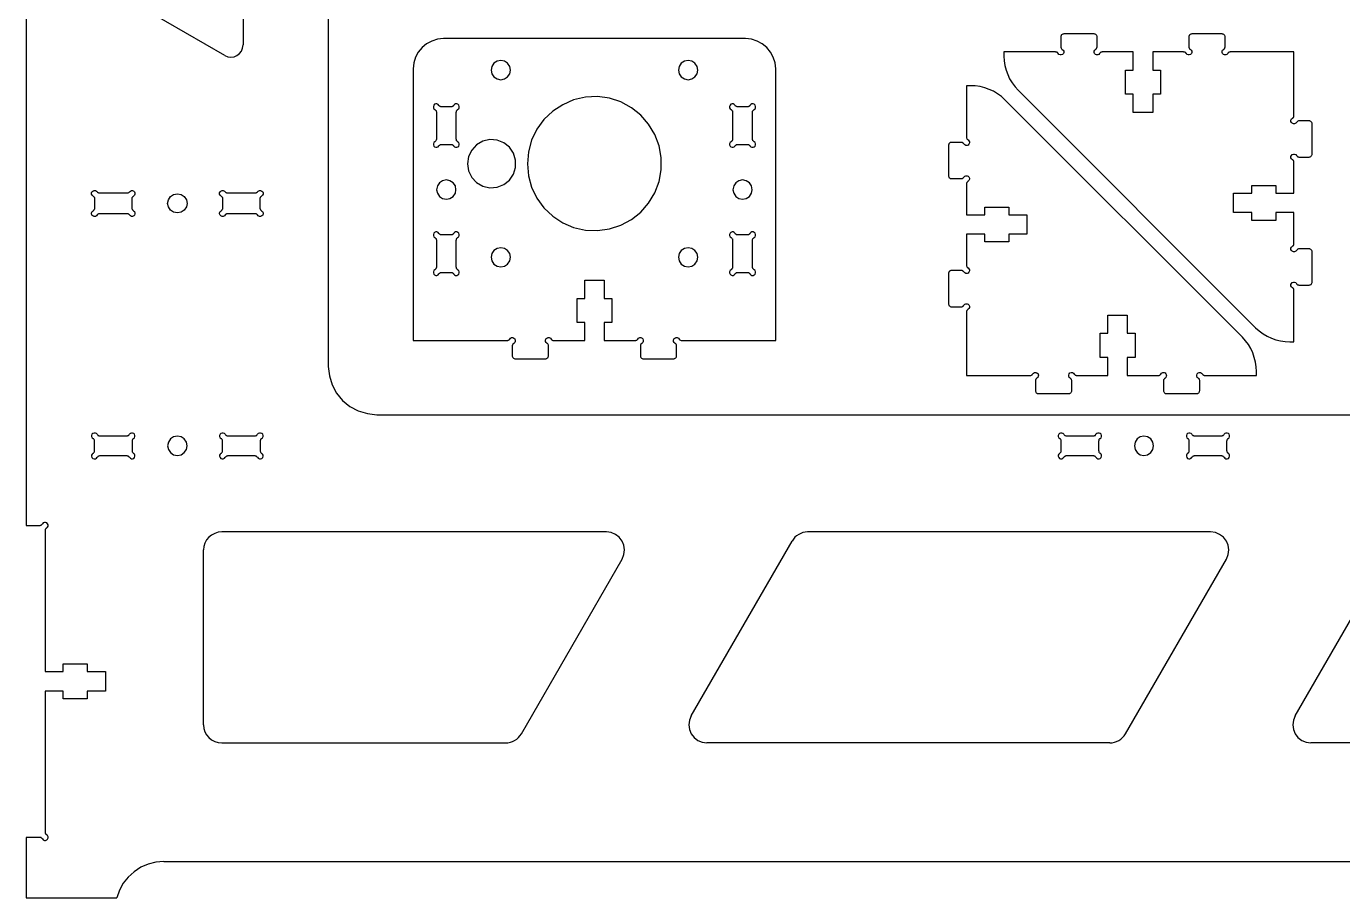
# Model space of a CAD drawing. Header units: inches. Extents: x 205 to 851, y 195 to 660.
# Drawn here: x 209.8 to 427.7, y 195.4 to 339.7 of the extents above; entities that cross this region are included whole.
import ezdxf

# ---------------------------------------------------------------- set-up
doc = ezdxf.new("R2010")
doc.units = ezdxf.units.IN
doc.header["$MEASUREMENT"] = 0
doc.layers.add('Capa 1', color=7, linetype='Continuous')

msp = doc.modelspace()

# ---------------------------------------------------------------- linework, layer by layer
at = {"layer": 'Capa 1', "color": 7, "lineweight": 25, "true_color": 0xffffff}
for points in [[(209.83, 523.7), (209.83, 257)], [(259.82, 497.35), (259.82, 283.35)], [(245.71, 444.15), (245.71, 336.59)], [(242.68, 334.82), (223.17, 346.11)], [(381.56, 338.42), (381.46, 338.38), (381.39, 338.35), (381.28, 338.31), (381.21, 338.24), (381.14, 338.17), (381.11, 338.1), (381.07, 338), (381.07, 337.89)], [(381.07, 337.89), (381.07, 336.27)], [(386.57, 338.42), (381.56, 338.42)], [(387.07, 337.89), (387.07, 338), (387.03, 338.1), (387, 338.17), (386.93, 338.24), (386.86, 338.31), (386.75, 338.35), (386.68, 338.38), (386.57, 338.42)], [(387.07, 336.27), (387.07, 337.89)], [(402.77, 338.42), (402.66, 338.38), (402.59, 338.35), (402.48, 338.31), (402.41, 338.24), (402.34, 338.17), (402.31, 338.1), (402.27, 338), (402.27, 337.89)], [(402.27, 337.89), (402.27, 336.27)], [(407.78, 338.42), (402.77, 338.42)], [(408.27, 337.89), (408.27, 338), (408.23, 338.1), (408.16, 338.17), (408.13, 338.24), (408.06, 338.31), (407.95, 338.35), (407.85, 338.38), (407.78, 338.42)], [(408.27, 336.27), (408.27, 337.89)], [(242.68, 334.82), (243.17, 334.61), (243.7, 334.54), (244.23, 334.61), (244.69, 334.82), (245.11, 335.14), (245.43, 335.56), (245.64, 336.06), (245.71, 336.59)], [(278.87, 337.61), (277.88, 337.5), (276.97, 337.22), (276.08, 336.76), (275.34, 336.16), (274.71, 335.39), (274.25, 334.54), (273.97, 333.59), (273.86, 332.6)], [(328.86, 337.61), (278.87, 337.61)], [(333.87, 332.6), (333.76, 333.59), (333.48, 334.54), (333.02, 335.39), (332.42, 336.16), (331.65, 336.76), (330.8, 337.22), (329.85, 337.5), (328.86, 337.61)], [(381.32, 335.84), (381.46, 335.7), (381.56, 335.53), (381.56, 335.32), (381.49, 335.14), (381.35, 335), (381.14, 334.93), (380.96, 334.93), (380.75, 335), (380.65, 335.14)], [(381.07, 336.27), (381.07, 336.2), (381.07, 336.13), (381.11, 336.09), (381.14, 336.02), (381.18, 335.95), (381.21, 335.92), (381.25, 335.88), (381.32, 335.84)], [(387.49, 335.14), (387.35, 335), (387.17, 334.93), (386.96, 334.93), (386.79, 335), (386.64, 335.14), (386.57, 335.32), (386.57, 335.53), (386.68, 335.7), (386.82, 335.84)], [(386.82, 335.84), (386.86, 335.88), (386.93, 335.92), (386.96, 335.95), (387, 336.02), (387.03, 336.09), (387.03, 336.13), (387.07, 336.2), (387.07, 336.27)], [(402.52, 335.84), (402.66, 335.7), (402.77, 335.53), (402.77, 335.32), (402.7, 335.14), (402.55, 335), (402.34, 334.93), (402.17, 334.93), (401.95, 335), (401.85, 335.14)], [(402.27, 336.27), (402.27, 336.2), (402.27, 336.13), (402.31, 336.09), (402.34, 336.02), (402.38, 335.95), (402.41, 335.92), (402.45, 335.88), (402.52, 335.84)], [(408.69, 335.14), (408.55, 335), (408.38, 334.93), (408.16, 334.93), (407.99, 335), (407.85, 335.14), (407.78, 335.32), (407.78, 335.53), (407.85, 335.7), (408.02, 335.84)], [(408.02, 335.84), (408.06, 335.88), (408.13, 335.92), (408.16, 335.95), (408.2, 336.02), (408.23, 336.09), (408.23, 336.13), (408.27, 336.2), (408.27, 336.27)], [(286.77, 332.42), (286.88, 331.79), (287.23, 331.29), (287.76, 330.94), (288.36, 330.8), (289, 330.94), (289.49, 331.29), (289.84, 331.79), (289.98, 332.42), (289.84, 333.02), (289.49, 333.55), (289, 333.9), (288.36, 334.01), (287.76, 333.9), (287.23, 333.55), (286.88, 333.02), (286.77, 332.42)], [(317.78, 332.42), (317.89, 331.79), (318.24, 331.29), (318.77, 330.94), (319.37, 330.8), (319.97, 330.94), (320.5, 331.29), (320.85, 331.79), (320.96, 332.42), (320.85, 333.02), (320.5, 333.55), (319.97, 333.9), (319.37, 334.01), (318.77, 333.9), (318.24, 333.55), (317.89, 333.02), (317.78, 332.42)], [(380.19, 335.42), (371.65, 335.42)], [(371.65, 335.42), (371.65, 334.72)], [(371.65, 334.72), (371.69, 333.94), (371.83, 333.16), (372, 332.39), (372.29, 331.65), (372.6, 330.94), (373.03, 330.27), (373.49, 329.64), (374.02, 329.07)], [(380.65, 335.14), (380.61, 335.21), (380.54, 335.24), (380.51, 335.32), (380.44, 335.35), (380.4, 335.35), (380.33, 335.39), (380.26, 335.39), (380.19, 335.42)], [(387.91, 335.42), (387.88, 335.39), (387.81, 335.39), (387.74, 335.35), (387.67, 335.35), (387.63, 335.32), (387.56, 335.24), (387.53, 335.21), (387.49, 335.14)], [(393.07, 335.42), (387.91, 335.42)], [(393.07, 332.39), (393.07, 335.42)], [(401.39, 335.42), (396.28, 335.42)], [(396.28, 335.42), (396.28, 332.39)], [(401.85, 335.14), (401.78, 335.21), (401.74, 335.24), (401.71, 335.32), (401.64, 335.35), (401.6, 335.35), (401.53, 335.39), (401.46, 335.39), (401.39, 335.42)], [(409.12, 335.42), (409.08, 335.39), (409.01, 335.39), (408.94, 335.35), (408.87, 335.35), (408.83, 335.32), (408.76, 335.24), (408.73, 335.21), (408.69, 335.14)], [(419.66, 335.42), (409.12, 335.42)], [(419.66, 324.87), (419.66, 335.42)], [(273.86, 332.6), (273.86, 287.62)], [(333.87, 287.62), (333.87, 332.6)], [(391.8, 328.4), (391.8, 332.39)], [(391.8, 332.39), (393.07, 332.39)], [(396.28, 332.39), (397.55, 332.39)], [(397.55, 332.39), (397.55, 328.4)], [(365.48, 329.81), (365.48, 321.31)], [(366.15, 329.81), (365.48, 329.81)], [(371.79, 327.48), (371.23, 328.01), (370.59, 328.47), (369.92, 328.89), (369.22, 329.21), (368.48, 329.49), (367.7, 329.67), (366.92, 329.78), (366.15, 329.81)], [(374.02, 329.07), (413.31, 289.74)], [(292.77, 316.9), (292.95, 314.92), (293.48, 313.02), (294.36, 311.22), (295.52, 309.6), (296.97, 308.22), (298.63, 307.13), (300.43, 306.35), (302.37, 305.89), (304.38, 305.82), (306.35, 306.11), (308.22, 306.71), (309.99, 307.66), (311.54, 308.89), (312.84, 310.37), (313.87, 312.1), (314.57, 313.97), (314.92, 315.91), (314.92, 317.92), (314.57, 319.86), (313.87, 321.73), (312.84, 323.43), (311.54, 324.94), (309.99, 326.18), (308.22, 327.13), (306.35, 327.73), (304.38, 328.01), (302.37, 327.91), (300.43, 327.48), (298.63, 326.67), (296.97, 325.58), (295.52, 324.2), (294.36, 322.62), (293.48, 320.82), (292.95, 318.88), (292.77, 316.9)], [(411.13, 288.18), (371.79, 327.48)], [(393.07, 328.4), (391.8, 328.4)], [(393.07, 325.4), (393.07, 328.4)], [(397.55, 328.4), (396.28, 328.4)], [(396.28, 328.4), (396.28, 325.4)], [(278.13, 326.57), (277.99, 326.71), (277.81, 326.81), (277.6, 326.81), (277.42, 326.74), (277.28, 326.6), (277.21, 326.39), (277.21, 326.18), (277.28, 326), (277.46, 325.86)], [(277.46, 325.86), (277.5, 325.83), (277.57, 325.79), (277.6, 325.76), (277.64, 325.68), (277.67, 325.65), (277.67, 325.58), (277.71, 325.51), (277.71, 325.44)], [(277.71, 325.44), (277.71, 320.99)], [(278.55, 326.32), (278.52, 326.32), (278.45, 326.32), (278.38, 326.35), (278.31, 326.39), (278.27, 326.43), (278.2, 326.46), (278.17, 326.5), (278.13, 326.57)], [(280.14, 326.32), (278.55, 326.32)], [(280.56, 326.57), (280.53, 326.5), (280.49, 326.46), (280.42, 326.43), (280.39, 326.39), (280.32, 326.35), (280.28, 326.32), (280.21, 326.32), (280.14, 326.32)], [(281.23, 325.86), (281.41, 326), (281.48, 326.18), (281.48, 326.39), (281.41, 326.6), (281.27, 326.74), (281.09, 326.81), (280.88, 326.81), (280.71, 326.71), (280.56, 326.57)], [(280.99, 325.44), (281.02, 325.51), (281.02, 325.58), (281.02, 325.65), (281.06, 325.68), (281.09, 325.76), (281.16, 325.79), (281.2, 325.83), (281.23, 325.86)], [(280.99, 320.99), (280.99, 325.44)], [(327.17, 326.57), (327.02, 326.71), (326.85, 326.81), (326.67, 326.81), (326.46, 326.74), (326.32, 326.6), (326.25, 326.39), (326.25, 326.18), (326.35, 326), (326.5, 325.86)], [(326.5, 325.86), (326.53, 325.83), (326.6, 325.79), (326.64, 325.76), (326.67, 325.68), (326.71, 325.65), (326.71, 325.58), (326.74, 325.51), (326.74, 325.44)], [(326.74, 325.44), (326.74, 320.99)], [(327.62, 326.32), (327.55, 326.32), (327.48, 326.32), (327.41, 326.35), (327.34, 326.39), (327.31, 326.43), (327.24, 326.46), (327.2, 326.5), (327.17, 326.57)], [(329.18, 326.32), (327.62, 326.32)], [(329.6, 326.57), (329.57, 326.5), (329.53, 326.46), (329.49, 326.43), (329.42, 326.39), (329.35, 326.35), (329.32, 326.32), (329.25, 326.32), (329.18, 326.32)], [(330.31, 325.86), (330.45, 326), (330.52, 326.18), (330.52, 326.39), (330.45, 326.6), (330.31, 326.74), (330.13, 326.81), (329.92, 326.81), (329.74, 326.71), (329.6, 326.57)], [(330.06, 325.44), (330.06, 325.51), (330.06, 325.58), (330.09, 325.65), (330.09, 325.68), (330.13, 325.76), (330.2, 325.79), (330.24, 325.83), (330.31, 325.86)], [(330.06, 320.99), (330.06, 325.44)], [(396.28, 325.4), (393.07, 325.4)], [(419.42, 324.45), (419.45, 324.48), (419.52, 324.52), (419.56, 324.56), (419.59, 324.63), (419.63, 324.66), (419.66, 324.73), (419.66, 324.8), (419.66, 324.87)], [(420.09, 323.74), (419.95, 323.6), (419.77, 323.53), (419.59, 323.5), (419.38, 323.6), (419.24, 323.74), (419.17, 323.92), (419.17, 324.13), (419.28, 324.31), (419.42, 324.45)], [(420.55, 323.99), (420.48, 323.99), (420.41, 323.99), (420.33, 323.96), (420.26, 323.92), (420.23, 323.89), (420.19, 323.85), (420.12, 323.81), (420.09, 323.74)], [(422.17, 323.99), (420.55, 323.99)], [(422.66, 323.5), (422.66, 323.6), (422.63, 323.71), (422.59, 323.78), (422.52, 323.85), (422.45, 323.92), (422.35, 323.96), (422.27, 323.99), (422.17, 323.99)], [(422.66, 318.49), (422.66, 323.5)], [(277.46, 320.53), (277.28, 320.39), (277.21, 320.22), (277.21, 320.04), (277.28, 319.83), (277.42, 319.69), (277.6, 319.62), (277.81, 319.62), (277.99, 319.72), (278.13, 319.86)], [(277.71, 320.99), (277.71, 320.92), (277.67, 320.85), (277.67, 320.78), (277.64, 320.71), (277.6, 320.67), (277.57, 320.64), (277.5, 320.57), (277.46, 320.53)], [(280.56, 319.86), (280.71, 319.72), (280.88, 319.62), (281.09, 319.62), (281.27, 319.69), (281.41, 319.83), (281.48, 320.04), (281.48, 320.22), (281.41, 320.39), (281.23, 320.53)], [(281.23, 320.53), (281.2, 320.57), (281.16, 320.64), (281.09, 320.67), (281.06, 320.71), (281.02, 320.78), (281.02, 320.85), (281.02, 320.92), (280.99, 320.99)], [(282.86, 316.9), (283.03, 315.74), (283.56, 314.64), (284.37, 313.8), (285.4, 313.2), (286.56, 312.91), (287.76, 313.02), (288.85, 313.44), (289.81, 314.18), (290.48, 315.17), (290.83, 316.3), (290.83, 317.5), (290.48, 318.63), (289.81, 319.62), (288.85, 320.36), (287.76, 320.82), (286.56, 320.89), (285.4, 320.64), (284.37, 320.04), (283.56, 319.16), (283.03, 318.1), (282.86, 316.9)], [(326.5, 320.53), (326.35, 320.39), (326.25, 320.22), (326.25, 320.04), (326.32, 319.83), (326.46, 319.69), (326.67, 319.62), (326.85, 319.62), (327.02, 319.72), (327.17, 319.86)], [(326.74, 320.99), (326.74, 320.92), (326.71, 320.85), (326.71, 320.78), (326.67, 320.71), (326.64, 320.67), (326.6, 320.64), (326.53, 320.57), (326.5, 320.53)], [(329.6, 319.86), (329.74, 319.72), (329.92, 319.62), (330.13, 319.62), (330.31, 319.69), (330.45, 319.83), (330.52, 320.04), (330.52, 320.22), (330.45, 320.39), (330.31, 320.53)], [(330.31, 320.53), (330.24, 320.57), (330.2, 320.64), (330.13, 320.67), (330.09, 320.71), (330.09, 320.78), (330.06, 320.85), (330.06, 320.92), (330.06, 320.99)], [(362.97, 320.43), (362.87, 320.43), (362.76, 320.39), (362.69, 320.36), (362.62, 320.29), (362.55, 320.22), (362.51, 320.11), (362.48, 320.04), (362.48, 319.93)], [(364.6, 320.43), (362.97, 320.43)], [(365.02, 320.18), (364.98, 320.22), (364.95, 320.29), (364.91, 320.32), (364.84, 320.36), (364.77, 320.39), (364.74, 320.39), (364.67, 320.43), (364.6, 320.43)], [(365.72, 320.85), (365.87, 320.71), (365.94, 320.53), (365.97, 320.36), (365.87, 320.15), (365.72, 320), (365.55, 319.93), (365.34, 319.93), (365.16, 320.04), (365.02, 320.18)], [(365.48, 321.31), (365.48, 321.24), (365.48, 321.17), (365.51, 321.1), (365.51, 321.03), (365.55, 320.99), (365.62, 320.92), (365.65, 320.89), (365.72, 320.85)], [(278.13, 319.86), (278.17, 319.9), (278.2, 319.97), (278.27, 320), (278.31, 320.04), (278.38, 320.08), (278.45, 320.11), (278.52, 320.11), (278.55, 320.11)], [(278.55, 320.11), (280.14, 320.11)], [(280.14, 320.11), (280.21, 320.11), (280.28, 320.11), (280.32, 320.08), (280.39, 320.04), (280.42, 320), (280.49, 319.97), (280.53, 319.9), (280.56, 319.86)], [(327.17, 319.86), (327.2, 319.9), (327.24, 319.97), (327.31, 320), (327.34, 320.04), (327.41, 320.08), (327.48, 320.11), (327.55, 320.11), (327.62, 320.11)], [(327.62, 320.11), (329.18, 320.11)], [(329.18, 320.11), (329.25, 320.11), (329.32, 320.11), (329.35, 320.08), (329.42, 320.04), (329.49, 320), (329.53, 319.97), (329.57, 319.9), (329.6, 319.86)], [(362.48, 319.93), (362.48, 314.92)], [(419.42, 317.57), (419.28, 317.71), (419.17, 317.89), (419.17, 318.1), (419.24, 318.28), (419.38, 318.42), (419.59, 318.49), (419.77, 318.49), (419.95, 318.42), (420.09, 318.24)], [(420.09, 318.24), (420.12, 318.21), (420.19, 318.13), (420.23, 318.1), (420.26, 318.06), (420.33, 318.03), (420.41, 318.03), (420.48, 317.99), (420.55, 317.99)], [(422.17, 317.99), (422.27, 318.03), (422.35, 318.03), (422.45, 318.1), (422.52, 318.13), (422.59, 318.24), (422.63, 318.31), (422.66, 318.42), (422.66, 318.49)], [(419.66, 317.15), (419.66, 317.22), (419.66, 317.25), (419.63, 317.32), (419.59, 317.39), (419.56, 317.43), (419.52, 317.5), (419.45, 317.54), (419.42, 317.57)], [(419.66, 312), (419.66, 317.15)], [(420.55, 317.99), (422.17, 317.99)], [(277.74, 312.6), (277.88, 312), (278.24, 311.47), (278.73, 311.15), (279.36, 311.01), (279.96, 311.15), (280.49, 311.47), (280.85, 312), (280.95, 312.6), (280.85, 313.23), (280.49, 313.73), (279.96, 314.08), (279.36, 314.22), (278.73, 314.08), (278.24, 313.73), (277.88, 313.23), (277.74, 312.6)], [(326.78, 312.6), (326.92, 312), (327.27, 311.47), (327.77, 311.15), (328.4, 311.01), (329, 311.15), (329.53, 311.47), (329.88, 312), (329.99, 312.6), (329.88, 313.23), (329.53, 313.73), (329, 314.08), (328.4, 314.22), (327.77, 314.08), (327.27, 313.73), (326.92, 313.23), (326.78, 312.6)], [(362.48, 314.92), (362.48, 314.82), (362.51, 314.75), (362.55, 314.64), (362.62, 314.57), (362.69, 314.5), (362.76, 314.47), (362.87, 314.43), (362.97, 314.43)], [(362.97, 314.43), (364.6, 314.43)], [(364.6, 314.43), (364.67, 314.43), (364.74, 314.43), (364.77, 314.47), (364.84, 314.5), (364.91, 314.54), (364.95, 314.57), (364.98, 314.61), (365.02, 314.68)], [(365.02, 314.68), (365.16, 314.82), (365.34, 314.92), (365.55, 314.92), (365.72, 314.85), (365.87, 314.71), (365.97, 314.5), (365.94, 314.32), (365.87, 314.11), (365.72, 314.01)], [(365.72, 314.01), (365.65, 313.97), (365.62, 313.9), (365.55, 313.87), (365.51, 313.8), (365.51, 313.76), (365.48, 313.69), (365.48, 313.62), (365.48, 313.55)], [(220.87, 311.54), (220.73, 311.68), (220.63, 311.86), (220.63, 312.07), (220.7, 312.24), (220.84, 312.38), (221.05, 312.49), (221.26, 312.46), (221.44, 312.38), (221.58, 312.24)], [(222, 312), (221.93, 312), (221.86, 312), (221.79, 312.03), (221.76, 312.07), (221.69, 312.1), (221.65, 312.14), (221.62, 312.17), (221.58, 312.24)], [(226.45, 312), (222, 312)], [(226.91, 312.24), (226.87, 312.17), (226.8, 312.14), (226.77, 312.1), (226.73, 312.07), (226.66, 312.03), (226.59, 312), (226.52, 312), (226.45, 312)], [(226.91, 312.24), (227.05, 312.38), (227.22, 312.46), (227.4, 312.49), (227.61, 312.38), (227.75, 312.24), (227.82, 312.07), (227.82, 311.86), (227.72, 311.68), (227.58, 311.54)], [(233.22, 310.34), (233.36, 310.94), (233.72, 311.47), (234.21, 311.82), (234.84, 311.93), (235.44, 311.82), (235.97, 311.47), (236.33, 310.94), (236.43, 310.34), (236.33, 309.74), (235.97, 309.21), (235.44, 308.86), (234.84, 308.75), (234.21, 308.86), (233.72, 309.21), (233.36, 309.74), (233.22, 310.34)], [(242.08, 311.54), (241.93, 311.68), (241.83, 311.86), (241.83, 312.07), (241.9, 312.24), (242.04, 312.38), (242.25, 312.49), (242.43, 312.46), (242.64, 312.38), (242.75, 312.24)], [(243.2, 312), (243.13, 312), (243.06, 312), (242.99, 312.03), (242.96, 312.07), (242.89, 312.1), (242.85, 312.14), (242.82, 312.17), (242.75, 312.24)], [(247.65, 312), (243.2, 312)], [(248.11, 312.24), (248.07, 312.17), (248, 312.14), (247.97, 312.1), (247.9, 312.07), (247.86, 312.03), (247.79, 312), (247.72, 312), (247.65, 312)], [(248.11, 312.24), (248.21, 312.38), (248.43, 312.46), (248.6, 312.49), (248.81, 312.38), (248.96, 312.24), (249.03, 312.07), (249.03, 311.86), (248.92, 311.68), (248.78, 311.54)], [(365.48, 313.55), (365.48, 308.43)], [(409.68, 308.82), (409.68, 312)], [(409.68, 312), (412.68, 312)], [(412.68, 312), (412.68, 313.27)], [(412.68, 313.27), (416.67, 313.27)], [(416.67, 313.27), (416.67, 312)], [(416.67, 312), (419.66, 312)], [(220.87, 311.54), (220.94, 311.5), (220.98, 311.47), (221.02, 311.43), (221.05, 311.36), (221.09, 311.33), (221.12, 311.26), (221.12, 311.19), (221.12, 311.11)], [(221.12, 309.56), (221.12, 309.49), (221.12, 309.42), (221.09, 309.35), (221.05, 309.32), (221.02, 309.24), (220.98, 309.21), (220.94, 309.14), (220.87, 309.1)], [(221.12, 311.11), (221.12, 309.56)], [(227.33, 311.11), (227.33, 311.19), (227.33, 311.26), (227.37, 311.33), (227.4, 311.36), (227.44, 311.43), (227.47, 311.47), (227.54, 311.5), (227.58, 311.54)], [(227.33, 309.56), (227.33, 311.11)], [(227.58, 309.1), (227.54, 309.14), (227.47, 309.21), (227.44, 309.24), (227.4, 309.32), (227.37, 309.35), (227.33, 309.42), (227.33, 309.49), (227.33, 309.56)], [(242.08, 311.54), (242.15, 311.5), (242.18, 311.47), (242.22, 311.43), (242.25, 311.36), (242.29, 311.33), (242.32, 311.26), (242.32, 311.19), (242.32, 311.11)], [(242.32, 309.56), (242.32, 309.49), (242.32, 309.42), (242.29, 309.35), (242.25, 309.32), (242.22, 309.24), (242.18, 309.21), (242.15, 309.14), (242.08, 309.1)], [(242.32, 311.11), (242.32, 309.56)], [(248.53, 311.11), (248.53, 311.19), (248.53, 311.26), (248.57, 311.33), (248.6, 311.36), (248.64, 311.43), (248.67, 311.47), (248.71, 311.5), (248.78, 311.54)], [(248.53, 309.56), (248.53, 311.11)], [(248.78, 309.1), (248.71, 309.14), (248.67, 309.21), (248.64, 309.24), (248.6, 309.32), (248.57, 309.35), (248.53, 309.42), (248.53, 309.49), (248.53, 309.56)], [(368.48, 308.43), (368.48, 309.7)], [(368.48, 309.7), (372.46, 309.7)], [(372.46, 309.7), (372.46, 308.43)], [(221.58, 308.43), (221.44, 308.29), (221.26, 308.19), (221.05, 308.19), (220.84, 308.26), (220.7, 308.4), (220.63, 308.61), (220.63, 308.79), (220.73, 309), (220.87, 309.1)], [(221.58, 308.43), (221.62, 308.5), (221.65, 308.54), (221.69, 308.57), (221.76, 308.61), (221.79, 308.65), (221.86, 308.68), (221.93, 308.68), (222, 308.68)], [(222, 308.68), (226.45, 308.68)], [(226.45, 308.68), (226.52, 308.68), (226.59, 308.68), (226.66, 308.65), (226.73, 308.61), (226.77, 308.57), (226.8, 308.54), (226.87, 308.5), (226.91, 308.43)], [(227.58, 309.1), (227.72, 309), (227.82, 308.79), (227.82, 308.61), (227.75, 308.4), (227.61, 308.26), (227.4, 308.19), (227.22, 308.19), (227.05, 308.29), (226.91, 308.43)], [(242.75, 308.43), (242.64, 308.29), (242.43, 308.19), (242.25, 308.19), (242.04, 308.26), (241.9, 308.4), (241.83, 308.61), (241.83, 308.79), (241.93, 309), (242.08, 309.1)], [(242.75, 308.43), (242.82, 308.5), (242.85, 308.54), (242.89, 308.57), (242.96, 308.61), (242.99, 308.65), (243.06, 308.68), (243.13, 308.68), (243.2, 308.68)], [(243.2, 308.68), (247.65, 308.68)], [(247.65, 308.68), (247.72, 308.68), (247.79, 308.68), (247.86, 308.65), (247.9, 308.61), (247.97, 308.57), (248, 308.54), (248.07, 308.5), (248.11, 308.43)], [(248.78, 309.1), (248.92, 309), (249.03, 308.79), (249.03, 308.61), (248.96, 308.4), (248.81, 308.26), (248.6, 308.19), (248.43, 308.19), (248.21, 308.29), (248.11, 308.43)], [(365.48, 308.43), (368.48, 308.43)], [(372.46, 308.43), (375.46, 308.43)], [(375.46, 308.43), (375.46, 305.22)], [(412.68, 308.82), (409.68, 308.82)], [(412.68, 307.52), (412.68, 308.82)], [(416.67, 307.52), (412.68, 307.52)], [(419.66, 308.82), (416.67, 308.82)], [(416.67, 308.82), (416.67, 307.52)], [(419.66, 303.67), (419.66, 308.82)], [(278.13, 305.36), (277.99, 305.51), (277.81, 305.61), (277.6, 305.61), (277.42, 305.54), (277.28, 305.4), (277.21, 305.19), (277.21, 305.01), (277.28, 304.8), (277.46, 304.69)], [(278.55, 305.12), (278.52, 305.12), (278.45, 305.12), (278.38, 305.15), (278.31, 305.19), (278.27, 305.22), (278.2, 305.26), (278.17, 305.29), (278.13, 305.36)], [(280.14, 305.12), (278.55, 305.12)], [(280.56, 305.36), (280.53, 305.29), (280.49, 305.26), (280.42, 305.22), (280.39, 305.19), (280.32, 305.15), (280.28, 305.12), (280.21, 305.12), (280.14, 305.12)], [(281.23, 304.69), (281.41, 304.8), (281.48, 305.01), (281.48, 305.19), (281.41, 305.4), (281.27, 305.54), (281.09, 305.61), (280.88, 305.61), (280.71, 305.51), (280.56, 305.36)], [(327.17, 305.36), (327.02, 305.51), (326.85, 305.61), (326.67, 305.61), (326.46, 305.54), (326.32, 305.4), (326.25, 305.19), (326.25, 305.01), (326.35, 304.8), (326.5, 304.69)], [(327.62, 305.12), (327.55, 305.12), (327.48, 305.12), (327.41, 305.15), (327.34, 305.19), (327.31, 305.22), (327.24, 305.26), (327.2, 305.29), (327.17, 305.36)], [(329.18, 305.12), (327.62, 305.12)], [(329.6, 305.36), (329.57, 305.29), (329.53, 305.26), (329.49, 305.22), (329.42, 305.19), (329.35, 305.15), (329.32, 305.12), (329.25, 305.12), (329.18, 305.12)], [(330.31, 304.69), (330.45, 304.8), (330.52, 305.01), (330.52, 305.19), (330.45, 305.4), (330.31, 305.54), (330.13, 305.61), (329.92, 305.61), (329.74, 305.51), (329.6, 305.36)], [(368.48, 305.22), (365.48, 305.22)], [(365.48, 305.22), (365.48, 300.11)], [(368.48, 303.95), (368.48, 305.22)], [(375.46, 305.22), (372.46, 305.22)], [(372.46, 305.22), (372.46, 303.95)], [(277.46, 304.69), (277.5, 304.66), (277.57, 304.59), (277.6, 304.55), (277.64, 304.48), (277.67, 304.45), (277.67, 304.38), (277.71, 304.31), (277.71, 304.24)], [(277.71, 304.24), (277.71, 299.79)], [(280.99, 304.24), (281.02, 304.31), (281.02, 304.38), (281.02, 304.45), (281.06, 304.48), (281.09, 304.55), (281.16, 304.59), (281.2, 304.66), (281.23, 304.69)], [(280.99, 299.79), (280.99, 304.24)], [(286.77, 301.41), (286.88, 300.81), (287.23, 300.28), (287.76, 299.93), (288.36, 299.83), (289, 299.93), (289.49, 300.28), (289.84, 300.81), (289.98, 301.41), (289.84, 302.01), (289.49, 302.54), (289, 302.89), (288.36, 303), (287.76, 302.89), (287.23, 302.54), (286.88, 302.01), (286.77, 301.41)], [(317.78, 301.41), (317.89, 300.81), (318.24, 300.28), (318.77, 299.93), (319.37, 299.83), (319.97, 299.93), (320.5, 300.28), (320.85, 300.81), (320.96, 301.41), (320.85, 302.01), (320.5, 302.54), (319.97, 302.89), (319.37, 303), (318.77, 302.89), (318.24, 302.54), (317.89, 302.01), (317.78, 301.41)], [(326.5, 304.69), (326.53, 304.66), (326.6, 304.59), (326.64, 304.55), (326.67, 304.48), (326.71, 304.45), (326.71, 304.38), (326.74, 304.31), (326.74, 304.24)], [(326.74, 304.24), (326.74, 299.79)], [(330.06, 304.24), (330.06, 304.31), (330.06, 304.38), (330.09, 304.45), (330.09, 304.48), (330.13, 304.55), (330.2, 304.59), (330.24, 304.66), (330.31, 304.69)], [(330.06, 299.79), (330.06, 304.24)], [(372.46, 303.95), (368.48, 303.95)], [(420.09, 302.54), (419.95, 302.4), (419.77, 302.33), (419.59, 302.3), (419.38, 302.4), (419.24, 302.54), (419.17, 302.72), (419.17, 302.93), (419.28, 303.11), (419.42, 303.25)], [(419.42, 303.25), (419.45, 303.28), (419.52, 303.32), (419.56, 303.35), (419.59, 303.42), (419.63, 303.49), (419.66, 303.53), (419.66, 303.6), (419.66, 303.67)], [(420.55, 302.79), (420.48, 302.79), (420.41, 302.79), (420.33, 302.75), (420.26, 302.75), (420.23, 302.68), (420.19, 302.65), (420.12, 302.61), (420.09, 302.54)], [(422.17, 302.79), (420.55, 302.79)], [(422.66, 302.3), (422.66, 302.4), (422.63, 302.51), (422.59, 302.58), (422.52, 302.65), (422.45, 302.72), (422.35, 302.75), (422.27, 302.79), (422.17, 302.79)], [(422.66, 297.32), (422.66, 302.3)], [(277.46, 299.33), (277.28, 299.23), (277.21, 299.01), (277.21, 298.84), (277.28, 298.63), (277.42, 298.49), (277.6, 298.41), (277.81, 298.41), (277.99, 298.52), (278.13, 298.66)], [(277.71, 299.79), (277.71, 299.72), (277.67, 299.65), (277.67, 299.58), (277.64, 299.54), (277.6, 299.47), (277.57, 299.44), (277.5, 299.37), (277.46, 299.33)], [(278.13, 298.66), (278.17, 298.73), (278.2, 298.77), (278.27, 298.8), (278.31, 298.84), (278.38, 298.87), (278.45, 298.91), (278.52, 298.91), (278.55, 298.91)], [(278.55, 298.91), (280.14, 298.91)], [(280.14, 298.91), (280.21, 298.91), (280.28, 298.91), (280.32, 298.87), (280.39, 298.84), (280.42, 298.8), (280.49, 298.77), (280.53, 298.73), (280.56, 298.66)], [(280.56, 298.66), (280.71, 298.52), (280.88, 298.41), (281.09, 298.41), (281.27, 298.49), (281.41, 298.63), (281.48, 298.84), (281.48, 299.01), (281.41, 299.23), (281.23, 299.33)], [(281.23, 299.33), (281.2, 299.37), (281.16, 299.44), (281.09, 299.47), (281.06, 299.54), (281.02, 299.58), (281.02, 299.65), (281.02, 299.72), (280.99, 299.79)], [(326.5, 299.33), (326.35, 299.23), (326.25, 299.01), (326.25, 298.84), (326.32, 298.63), (326.46, 298.49), (326.67, 298.41), (326.85, 298.41), (327.02, 298.52), (327.17, 298.66)], [(326.74, 299.79), (326.74, 299.72), (326.71, 299.65), (326.71, 299.58), (326.67, 299.54), (326.64, 299.47), (326.6, 299.44), (326.53, 299.37), (326.5, 299.33)], [(327.17, 298.66), (327.2, 298.73), (327.24, 298.77), (327.31, 298.8), (327.34, 298.84), (327.41, 298.87), (327.48, 298.91), (327.55, 298.91), (327.62, 298.91)], [(327.62, 298.91), (329.18, 298.91)], [(329.18, 298.91), (329.25, 298.91), (329.32, 298.91), (329.35, 298.87), (329.42, 298.84), (329.49, 298.8), (329.53, 298.77), (329.57, 298.73), (329.6, 298.66)], [(329.6, 298.66), (329.74, 298.52), (329.92, 298.41), (330.13, 298.41), (330.31, 298.49), (330.45, 298.63), (330.52, 298.84), (330.52, 299.01), (330.45, 299.23), (330.31, 299.33)], [(330.31, 299.33), (330.24, 299.37), (330.2, 299.44), (330.13, 299.47), (330.09, 299.54), (330.09, 299.58), (330.06, 299.65), (330.06, 299.72), (330.06, 299.79)], [(362.97, 299.23), (362.87, 299.23), (362.76, 299.19), (362.69, 299.16), (362.62, 299.08), (362.55, 299.01), (362.51, 298.91), (362.48, 298.84), (362.48, 298.73)], [(362.48, 298.73), (362.48, 293.72)], [(364.6, 299.23), (362.97, 299.23)], [(365.02, 298.98), (364.98, 299.01), (364.95, 299.08), (364.91, 299.12), (364.84, 299.16), (364.77, 299.19), (364.74, 299.23), (364.67, 299.23), (364.6, 299.23)], [(365.72, 299.65), (365.87, 299.51), (365.94, 299.33), (365.97, 299.16), (365.87, 298.94), (365.72, 298.8), (365.55, 298.73), (365.34, 298.73), (365.16, 298.84), (365.02, 298.98)], [(365.48, 300.11), (365.48, 300.04), (365.48, 299.97), (365.51, 299.9), (365.51, 299.83), (365.55, 299.79), (365.62, 299.76), (365.65, 299.68), (365.72, 299.65)], [(302.26, 294.6), (302.26, 297.6)], [(302.26, 297.6), (305.47, 297.6)], [(305.47, 297.6), (305.47, 294.6)], [(419.42, 296.37), (419.28, 296.51), (419.17, 296.69), (419.17, 296.9), (419.24, 297.07), (419.38, 297.22), (419.59, 297.29), (419.77, 297.29), (419.95, 297.22), (420.09, 297.04)], [(419.66, 295.95), (419.66, 296.02), (419.66, 296.05), (419.63, 296.12), (419.59, 296.19), (419.56, 296.23), (419.52, 296.3), (419.45, 296.33), (419.42, 296.37)], [(420.09, 297.04), (420.12, 297), (420.19, 296.93), (420.23, 296.9), (420.26, 296.86), (420.33, 296.83), (420.41, 296.83), (420.48, 296.79), (420.55, 296.79)], [(420.55, 296.79), (422.17, 296.79)], [(422.17, 296.79), (422.27, 296.83), (422.35, 296.83), (422.45, 296.9), (422.52, 296.93), (422.59, 297.04), (422.63, 297.11), (422.66, 297.22), (422.66, 297.32)], [(300.99, 290.62), (300.99, 294.6)], [(300.99, 294.6), (302.26, 294.6)], [(305.47, 294.6), (306.74, 294.6)], [(306.74, 294.6), (306.74, 290.62)], [(419.66, 287.41), (419.66, 295.95)], [(362.48, 293.72), (362.48, 293.62), (362.51, 293.55), (362.55, 293.44), (362.62, 293.37), (362.69, 293.3), (362.76, 293.26), (362.87, 293.23), (362.97, 293.23)], [(362.97, 293.23), (364.6, 293.23)], [(364.6, 293.23), (364.67, 293.23), (364.74, 293.23), (364.77, 293.26), (364.84, 293.3), (364.91, 293.33), (364.95, 293.37), (364.98, 293.41), (365.02, 293.48)], [(365.02, 293.48), (365.16, 293.62), (365.34, 293.72), (365.55, 293.72), (365.72, 293.65), (365.87, 293.51), (365.97, 293.3), (365.94, 293.12), (365.87, 292.91), (365.72, 292.81)], [(365.72, 292.81), (365.65, 292.77), (365.62, 292.7), (365.55, 292.66), (365.51, 292.59), (365.51, 292.56), (365.48, 292.49), (365.48, 292.42), (365.48, 292.35)], [(365.48, 292.35), (365.48, 281.83)], [(302.26, 290.62), (300.99, 290.62)], [(302.26, 287.62), (302.26, 290.62)], [(306.74, 290.62), (305.47, 290.62)], [(305.47, 290.62), (305.47, 287.62)], [(388.87, 288.82), (388.87, 291.82)], [(388.87, 291.82), (392.08, 291.82)], [(392.08, 291.82), (392.08, 288.82)], [(273.86, 287.62), (289.42, 287.62)], [(289.42, 287.62), (289.45, 287.62), (289.52, 287.62), (289.6, 287.66), (289.67, 287.69), (289.7, 287.73), (289.77, 287.76), (289.81, 287.8), (289.84, 287.87)], [(289.84, 287.87), (289.98, 288.01), (290.16, 288.11), (290.37, 288.11), (290.55, 288.04), (290.69, 287.9), (290.76, 287.69), (290.76, 287.48), (290.69, 287.3), (290.51, 287.16)], [(296.02, 287.16), (295.87, 287.3), (295.77, 287.48), (295.77, 287.69), (295.84, 287.9), (295.98, 288.04), (296.19, 288.11), (296.4, 288.11), (296.58, 288.01), (296.72, 287.87)], [(296.72, 287.87), (296.76, 287.8), (296.79, 287.76), (296.83, 287.73), (296.9, 287.69), (296.93, 287.66), (297, 287.62), (297.07, 287.62), (297.14, 287.62)], [(297.14, 287.62), (302.26, 287.62)], [(305.47, 287.62), (310.62, 287.62)], [(310.62, 287.62), (310.66, 287.62), (310.73, 287.62), (310.8, 287.66), (310.87, 287.69), (310.9, 287.73), (310.97, 287.76), (311.01, 287.8), (311.04, 287.87)], [(311.04, 287.87), (311.19, 288.01), (311.36, 288.11), (311.57, 288.11), (311.75, 288.04), (311.89, 287.9), (311.96, 287.69), (311.96, 287.48), (311.86, 287.3), (311.71, 287.16)], [(317.22, 287.16), (317.08, 287.3), (316.97, 287.48), (316.97, 287.69), (317.04, 287.9), (317.18, 288.04), (317.39, 288.11), (317.57, 288.11), (317.78, 288.01), (317.89, 287.87)], [(317.89, 287.87), (317.92, 287.8), (317.99, 287.76), (318.03, 287.73), (318.1, 287.69), (318.13, 287.66), (318.21, 287.62), (318.28, 287.62), (318.35, 287.62)], [(318.35, 287.62), (333.87, 287.62)], [(387.6, 284.83), (387.6, 288.82)], [(387.6, 288.82), (388.87, 288.82)], [(392.08, 288.82), (393.35, 288.82)], [(393.35, 288.82), (393.35, 284.83)], [(413.46, 282.5), (413.42, 283.28), (413.31, 284.06), (413.1, 284.83), (412.86, 285.57), (412.5, 286.28), (412.12, 286.95), (411.66, 287.58), (411.13, 288.18)], [(413.31, 289.74), (413.91, 289.21), (414.55, 288.75), (415.22, 288.36), (415.92, 288.01), (416.67, 287.76), (417.41, 287.55), (418.18, 287.44), (418.99, 287.41)], [(290.51, 287.16), (290.48, 287.13), (290.41, 287.09), (290.37, 287.06), (290.34, 286.98), (290.3, 286.95), (290.3, 286.88), (290.27, 286.81), (290.27, 286.74)], [(290.27, 286.74), (290.27, 285.12)], [(296.26, 286.74), (296.26, 286.81), (296.26, 286.88), (296.23, 286.95), (296.19, 286.98), (296.16, 287.06), (296.12, 287.09), (296.09, 287.13), (296.02, 287.16)], [(296.26, 285.12), (296.26, 286.74)], [(311.71, 287.16), (311.68, 287.13), (311.61, 287.09), (311.57, 287.06), (311.54, 286.98), (311.5, 286.95), (311.5, 286.88), (311.47, 286.81), (311.47, 286.74)], [(311.47, 286.74), (311.47, 285.12)], [(317.46, 286.74), (317.46, 286.81), (317.46, 286.88), (317.43, 286.95), (317.39, 286.98), (317.36, 287.06), (317.32, 287.09), (317.29, 287.13), (317.22, 287.16)], [(317.46, 285.12), (317.46, 286.74)], [(418.99, 287.41), (419.66, 287.41)], [(259.82, 283.35), (260, 281.8), (260.46, 280.28), (261.16, 278.91), (262.18, 277.71), (263.38, 276.72), (264.76, 275.98), (266.28, 275.52), (267.83, 275.34)], [(290.27, 285.12), (290.27, 285.01), (290.3, 284.9), (290.37, 284.83), (290.41, 284.76), (290.48, 284.69), (290.58, 284.66), (290.69, 284.62), (290.76, 284.62)], [(290.76, 284.62), (295.77, 284.62)], [(295.77, 284.62), (295.87, 284.62), (295.95, 284.66), (296.05, 284.69), (296.12, 284.76), (296.19, 284.83), (296.23, 284.9), (296.26, 285.01), (296.26, 285.12)], [(311.47, 285.12), (311.47, 285.01), (311.5, 284.9), (311.57, 284.83), (311.61, 284.76), (311.68, 284.69), (311.78, 284.66), (311.89, 284.62), (311.96, 284.62)], [(311.96, 284.62), (316.97, 284.62)], [(316.97, 284.62), (317.08, 284.62), (317.15, 284.66), (317.25, 284.69), (317.32, 284.76), (317.39, 284.83), (317.43, 284.9), (317.46, 285.01), (317.46, 285.12)], [(388.87, 284.83), (387.6, 284.83)], [(388.87, 281.83), (388.87, 284.83)], [(393.35, 284.83), (392.08, 284.83)], [(392.08, 284.83), (392.08, 281.83)], [(365.48, 281.83), (375.99, 281.83)], [(375.99, 281.83), (376.06, 281.83), (376.13, 281.83), (376.2, 281.87), (376.24, 281.9), (376.31, 281.94), (376.34, 281.98), (376.38, 282.01), (376.41, 282.08)], [(376.41, 282.08), (376.55, 282.22), (376.73, 282.33), (376.94, 282.33), (377.12, 282.26), (377.3, 282.12), (377.37, 281.9), (377.33, 281.73), (377.26, 281.52), (377.12, 281.41)], [(377.12, 281.41), (377.05, 281.34), (377.01, 281.31), (376.98, 281.27), (376.94, 281.2), (376.91, 281.16), (376.87, 281.09), (376.87, 281.02), (376.87, 280.95)], [(382.62, 281.41), (382.45, 281.52), (382.38, 281.73), (382.38, 281.9), (382.45, 282.12), (382.59, 282.26), (382.76, 282.33), (382.98, 282.33), (383.15, 282.22), (383.29, 282.08)], [(382.87, 280.95), (382.87, 281.02), (382.83, 281.09), (382.83, 281.16), (382.8, 281.2), (382.76, 281.27), (382.73, 281.31), (382.66, 281.34), (382.62, 281.41)], [(383.29, 282.08), (383.33, 282.01), (383.36, 281.98), (383.43, 281.94), (383.47, 281.9), (383.54, 281.87), (383.61, 281.83), (383.65, 281.83), (383.72, 281.83)], [(383.72, 281.83), (388.87, 281.83)], [(392.08, 281.83), (397.19, 281.83)], [(397.19, 281.83), (397.26, 281.83), (397.33, 281.83), (397.4, 281.87), (397.44, 281.9), (397.51, 281.94), (397.55, 281.98), (397.58, 282.01), (397.62, 282.08)], [(397.62, 282.08), (397.76, 282.22), (397.93, 282.33), (398.15, 282.33), (398.32, 282.26), (398.46, 282.12), (398.57, 281.9), (398.53, 281.73), (398.46, 281.52), (398.32, 281.41)], [(398.32, 281.41), (398.25, 281.34), (398.22, 281.31), (398.18, 281.27), (398.15, 281.2), (398.11, 281.16), (398.07, 281.09), (398.07, 281.02), (398.07, 280.95)], [(403.82, 281.41), (403.65, 281.52), (403.58, 281.73), (403.58, 281.9), (403.65, 282.12), (403.79, 282.26), (403.97, 282.33), (404.18, 282.33), (404.35, 282.22), (404.5, 282.08)], [(404.07, 280.95), (404.07, 281.02), (404.04, 281.09), (404.04, 281.16), (404, 281.2), (403.97, 281.27), (403.93, 281.31), (403.86, 281.34), (403.82, 281.41)], [(404.5, 282.08), (404.53, 282.01), (404.57, 281.98), (404.64, 281.94), (404.67, 281.9), (404.74, 281.87), (404.81, 281.83), (404.85, 281.83), (404.92, 281.83)], [(404.92, 281.83), (413.46, 281.83)], [(413.46, 281.83), (413.46, 282.5)], [(376.87, 280.95), (376.87, 279.33)], [(376.87, 279.33), (376.87, 279.22), (376.91, 279.15), (376.94, 279.05), (377.01, 278.98), (377.08, 278.91), (377.15, 278.87), (377.26, 278.84), (377.37, 278.84)], [(382.38, 278.84), (382.45, 278.84), (382.55, 278.87), (382.62, 278.91), (382.73, 278.98), (382.76, 279.05), (382.83, 279.15), (382.87, 279.22), (382.87, 279.33)], [(382.87, 279.33), (382.87, 280.95)], [(398.07, 280.95), (398.07, 279.33)], [(398.07, 279.33), (398.07, 279.22), (398.11, 279.15), (398.15, 279.05), (398.22, 278.98), (398.29, 278.91), (398.36, 278.87), (398.46, 278.84), (398.57, 278.84)], [(403.58, 278.84), (403.65, 278.84), (403.75, 278.87), (403.82, 278.91), (403.93, 278.98), (403.97, 279.05), (404.04, 279.15), (404.04, 279.22), (404.07, 279.33)], [(404.07, 279.33), (404.07, 280.95)], [(377.37, 278.84), (382.38, 278.84)], [(398.57, 278.84), (403.58, 278.84)], [(267.83, 275.34), (530.58, 275.34)], [(221.58, 272.1), (221.44, 272.24), (221.26, 272.31), (221.05, 272.31), (220.84, 272.24), (220.7, 272.1), (220.63, 271.92), (220.63, 271.71), (220.73, 271.53), (220.87, 271.39)], [(221.12, 270.97), (221.12, 271.04), (221.12, 271.11), (221.09, 271.14), (221.05, 271.22), (221.02, 271.29), (220.98, 271.32), (220.94, 271.36), (220.87, 271.39)], [(221.12, 269.42), (221.12, 270.97)], [(221.58, 272.1), (221.62, 272.03), (221.65, 271.99), (221.69, 271.92), (221.76, 271.89), (221.79, 271.89), (221.86, 271.85), (221.93, 271.85), (222, 271.85)], [(222, 271.85), (226.45, 271.85)], [(226.45, 271.85), (226.52, 271.85), (226.59, 271.85), (226.66, 271.89), (226.73, 271.89), (226.77, 271.92), (226.8, 271.99), (226.87, 272.03), (226.91, 272.1)], [(227.58, 271.39), (227.72, 271.53), (227.82, 271.71), (227.82, 271.92), (227.75, 272.1), (227.61, 272.24), (227.4, 272.31), (227.22, 272.31), (227.05, 272.24), (226.91, 272.1)], [(227.58, 271.39), (227.54, 271.36), (227.47, 271.32), (227.44, 271.29), (227.4, 271.22), (227.37, 271.14), (227.33, 271.11), (227.33, 271.04), (227.33, 270.97)], [(227.33, 270.97), (227.33, 269.42)], [(236.43, 270.19), (236.33, 270.79), (235.97, 271.32), (235.44, 271.67), (234.84, 271.78), (234.21, 271.67), (233.72, 271.32), (233.36, 270.79), (233.22, 270.19), (233.36, 269.56), (233.72, 269.06), (234.21, 268.71), (234.84, 268.57), (235.44, 268.71), (235.97, 269.06), (236.33, 269.56), (236.43, 270.19)], [(242.75, 272.1), (242.64, 272.24), (242.43, 272.31), (242.25, 272.31), (242.04, 272.24), (241.9, 272.1), (241.83, 271.92), (241.83, 271.71), (241.93, 271.53), (242.08, 271.39)], [(242.32, 270.97), (242.32, 271.04), (242.32, 271.11), (242.29, 271.14), (242.25, 271.22), (242.22, 271.29), (242.18, 271.32), (242.15, 271.36), (242.08, 271.39)], [(242.32, 269.42), (242.32, 270.97)], [(242.75, 272.1), (242.82, 272.03), (242.85, 271.99), (242.89, 271.92), (242.96, 271.89), (242.99, 271.89), (243.06, 271.85), (243.13, 271.85), (243.2, 271.85)], [(243.2, 271.85), (247.65, 271.85)], [(247.65, 271.85), (247.72, 271.85), (247.79, 271.85), (247.86, 271.89), (247.9, 271.89), (247.97, 271.92), (248, 271.99), (248.07, 272.03), (248.11, 272.1)], [(248.78, 271.39), (248.92, 271.53), (249.03, 271.71), (249.03, 271.92), (248.96, 272.1), (248.81, 272.24), (248.6, 272.31), (248.43, 272.31), (248.21, 272.24), (248.11, 272.1)], [(248.78, 271.39), (248.71, 271.36), (248.67, 271.32), (248.64, 271.29), (248.6, 271.22), (248.57, 271.14), (248.53, 271.11), (248.53, 271.04), (248.53, 270.97)], [(248.53, 270.97), (248.53, 269.42)], [(381.56, 272.1), (381.42, 272.24), (381.25, 272.31), (381.04, 272.31), (380.86, 272.24), (380.72, 272.1), (380.65, 271.92), (380.65, 271.71), (380.72, 271.53), (380.89, 271.39)], [(381.14, 270.97), (381.14, 271.04), (381.11, 271.11), (381.11, 271.14), (381.07, 271.22), (381.04, 271.29), (381, 271.32), (380.93, 271.36), (380.89, 271.39)], [(381.14, 269.42), (381.14, 270.97)], [(381.56, 272.1), (381.6, 272.03), (381.63, 271.99), (381.71, 271.92), (381.74, 271.89), (381.81, 271.89), (381.88, 271.85), (381.92, 271.85), (381.99, 271.85)], [(381.99, 271.85), (386.47, 271.85)], [(386.47, 271.85), (386.54, 271.85), (386.61, 271.85), (386.64, 271.89), (386.72, 271.89), (386.79, 271.92), (386.82, 271.99), (386.86, 272.03), (386.89, 272.1)], [(387.6, 271.39), (387.74, 271.53), (387.81, 271.71), (387.81, 271.92), (387.74, 272.1), (387.6, 272.24), (387.42, 272.31), (387.21, 272.31), (387.03, 272.24), (386.89, 272.1)], [(387.6, 271.39), (387.53, 271.36), (387.49, 271.32), (387.42, 271.29), (387.39, 271.22), (387.39, 271.14), (387.35, 271.11), (387.35, 271.04), (387.31, 270.97)], [(387.31, 270.97), (387.31, 269.42)], [(396.42, 270.19), (396.31, 270.79), (395.96, 271.32), (395.43, 271.67), (394.83, 271.78), (394.23, 271.67), (393.7, 271.32), (393.35, 270.79), (393.24, 270.19), (393.35, 269.56), (393.7, 269.06), (394.23, 268.71), (394.83, 268.57), (395.43, 268.71), (395.96, 269.06), (396.31, 269.56), (396.42, 270.19)], [(402.77, 272.1), (402.63, 272.24), (402.45, 272.31), (402.24, 272.31), (402.06, 272.24), (401.92, 272.1), (401.85, 271.92), (401.85, 271.71), (401.92, 271.53), (402.1, 271.39)], [(402.34, 270.97), (402.34, 271.04), (402.31, 271.11), (402.31, 271.14), (402.27, 271.22), (402.24, 271.29), (402.17, 271.32), (402.13, 271.36), (402.1, 271.39)], [(402.34, 269.42), (402.34, 270.97)], [(402.77, 272.1), (402.8, 272.03), (402.84, 271.99), (402.91, 271.92), (402.94, 271.89), (403.01, 271.89), (403.08, 271.85), (403.12, 271.85), (403.19, 271.85)], [(403.19, 271.85), (407.67, 271.85)], [(407.67, 271.85), (407.74, 271.85), (407.78, 271.85), (407.85, 271.89), (407.92, 271.89), (407.95, 271.92), (408.02, 271.99), (408.06, 272.03), (408.09, 272.1)], [(408.76, 271.39), (408.94, 271.53), (409.01, 271.71), (409.01, 271.92), (408.94, 272.1), (408.8, 272.24), (408.62, 272.31), (408.41, 272.31), (408.23, 272.24), (408.09, 272.1)], [(408.76, 271.39), (408.73, 271.36), (408.69, 271.32), (408.62, 271.29), (408.59, 271.22), (408.55, 271.14), (408.55, 271.11), (408.55, 271.04), (408.52, 270.97)], [(408.52, 270.97), (408.52, 269.42)], [(220.87, 268.96), (220.73, 268.82), (220.63, 268.64), (220.63, 268.46), (220.7, 268.25), (220.84, 268.11), (221.05, 268.04), (221.26, 268.04), (221.44, 268.15), (221.58, 268.29)], [(220.87, 268.96), (220.94, 268.99), (220.98, 269.06), (221.02, 269.1), (221.05, 269.13), (221.09, 269.2), (221.12, 269.28), (221.12, 269.35), (221.12, 269.42)], [(222, 268.53), (221.93, 268.53), (221.86, 268.5), (221.79, 268.5), (221.76, 268.46), (221.69, 268.43), (221.65, 268.39), (221.62, 268.32), (221.58, 268.29)], [(226.45, 268.53), (222, 268.53)], [(226.91, 268.29), (226.87, 268.32), (226.8, 268.39), (226.77, 268.43), (226.73, 268.46), (226.66, 268.5), (226.59, 268.5), (226.52, 268.53), (226.45, 268.53)], [(226.91, 268.29), (227.05, 268.15), (227.22, 268.04), (227.4, 268.04), (227.61, 268.11), (227.75, 268.25), (227.82, 268.46), (227.82, 268.64), (227.72, 268.82), (227.58, 268.96)], [(227.33, 269.42), (227.33, 269.35), (227.33, 269.28), (227.37, 269.2), (227.4, 269.13), (227.44, 269.1), (227.47, 269.06), (227.54, 268.99), (227.58, 268.96)], [(242.08, 268.96), (241.93, 268.82), (241.83, 268.64), (241.83, 268.46), (241.9, 268.25), (242.04, 268.11), (242.25, 268.04), (242.43, 268.04), (242.64, 268.15), (242.75, 268.29)], [(242.08, 268.96), (242.15, 268.99), (242.18, 269.06), (242.22, 269.1), (242.25, 269.13), (242.29, 269.2), (242.32, 269.28), (242.32, 269.35), (242.32, 269.42)], [(243.2, 268.53), (243.13, 268.53), (243.06, 268.5), (242.99, 268.5), (242.96, 268.46), (242.89, 268.43), (242.85, 268.39), (242.82, 268.32), (242.75, 268.29)], [(247.65, 268.53), (243.2, 268.53)], [(248.11, 268.29), (248.07, 268.32), (248, 268.39), (247.97, 268.43), (247.9, 268.46), (247.86, 268.5), (247.79, 268.5), (247.72, 268.53), (247.65, 268.53)], [(248.11, 268.29), (248.21, 268.15), (248.43, 268.04), (248.6, 268.04), (248.81, 268.11), (248.96, 268.25), (249.03, 268.46), (249.03, 268.64), (248.92, 268.82), (248.78, 268.96)], [(248.53, 269.42), (248.53, 269.35), (248.53, 269.28), (248.57, 269.2), (248.6, 269.13), (248.64, 269.1), (248.67, 269.06), (248.71, 268.99), (248.78, 268.96)], [(380.89, 268.96), (380.72, 268.82), (380.65, 268.64), (380.65, 268.46), (380.72, 268.25), (380.86, 268.11), (381.04, 268.04), (381.25, 268.04), (381.42, 268.15), (381.56, 268.29)], [(380.89, 268.96), (380.93, 268.99), (381, 269.06), (381.04, 269.1), (381.07, 269.13), (381.11, 269.2), (381.11, 269.28), (381.14, 269.35), (381.14, 269.42)], [(381.99, 268.53), (381.92, 268.53), (381.88, 268.5), (381.81, 268.5), (381.74, 268.46), (381.71, 268.43), (381.63, 268.39), (381.6, 268.32), (381.56, 268.29)], [(386.47, 268.53), (381.99, 268.53)], [(386.89, 268.29), (386.86, 268.32), (386.82, 268.39), (386.79, 268.43), (386.72, 268.46), (386.64, 268.5), (386.61, 268.5), (386.54, 268.53), (386.47, 268.53)], [(386.89, 268.29), (387.03, 268.15), (387.21, 268.04), (387.42, 268.04), (387.6, 268.11), (387.74, 268.25), (387.81, 268.46), (387.81, 268.64), (387.74, 268.82), (387.6, 268.96)], [(387.31, 269.42), (387.35, 269.35), (387.35, 269.28), (387.39, 269.2), (387.39, 269.13), (387.42, 269.1), (387.49, 269.06), (387.53, 268.99), (387.6, 268.96)], [(402.1, 268.96), (401.92, 268.82), (401.85, 268.64), (401.85, 268.46), (401.92, 268.25), (402.06, 268.11), (402.24, 268.04), (402.45, 268.04), (402.63, 268.15), (402.77, 268.29)], [(402.1, 268.96), (402.13, 268.99), (402.17, 269.06), (402.24, 269.1), (402.27, 269.13), (402.31, 269.2), (402.31, 269.28), (402.34, 269.35), (402.34, 269.42)], [(403.19, 268.53), (403.12, 268.53), (403.08, 268.5), (403.01, 268.5), (402.94, 268.46), (402.91, 268.43), (402.84, 268.39), (402.8, 268.32), (402.77, 268.29)], [(407.67, 268.53), (403.19, 268.53)], [(408.09, 268.29), (408.06, 268.32), (408.02, 268.39), (407.95, 268.43), (407.92, 268.46), (407.85, 268.5), (407.78, 268.5), (407.74, 268.53), (407.67, 268.53)], [(408.09, 268.29), (408.23, 268.15), (408.41, 268.04), (408.62, 268.04), (408.8, 268.11), (408.94, 268.25), (409.01, 268.46), (409.01, 268.64), (408.94, 268.82), (408.76, 268.96)], [(408.52, 269.42), (408.55, 269.35), (408.55, 269.28), (408.55, 269.2), (408.59, 269.13), (408.62, 269.1), (408.69, 269.06), (408.73, 268.99), (408.76, 268.96)], [(212.05, 257), (212.13, 257), (212.2, 257.03), (212.27, 257.03), (212.3, 257.07), (212.37, 257.1), (212.41, 257.14), (212.48, 257.21), (212.51, 257.25)], [(213.18, 256.58), (213.32, 256.72), (213.43, 256.89), (213.43, 257.1), (213.36, 257.28), (213.22, 257.42), (213.01, 257.49), (212.83, 257.49), (212.62, 257.42), (212.51, 257.25)], [(209.83, 257), (212.05, 257)], [(213.18, 256.58), (213.11, 256.54), (213.08, 256.5), (213.04, 256.43), (213.01, 256.4), (212.97, 256.33), (212.94, 256.26), (212.94, 256.22), (212.94, 256.15)], [(212.94, 256.15), (212.94, 232.8)], [(242.18, 255.94), (241.58, 255.87), (241.02, 255.69), (240.49, 255.41), (240.03, 255.06), (239.68, 254.6), (239.4, 254.07), (239.22, 253.51), (239.18, 252.94)], [(305.86, 255.94), (242.18, 255.94)], [(308.47, 251.42), (308.75, 252.17), (308.86, 252.94), (308.75, 253.72), (308.47, 254.42), (307.97, 255.06), (307.38, 255.52), (306.63, 255.83), (305.86, 255.94)], [(339.16, 255.94), (338.77, 255.91), (338.38, 255.83), (338.03, 255.69), (337.68, 255.52), (337.33, 255.31), (337.04, 255.06), (336.8, 254.74), (336.59, 254.42)], [(405.87, 255.94), (339.16, 255.94)], [(408.48, 251.42), (408.76, 252.17), (408.87, 252.94), (408.76, 253.72), (408.48, 254.42), (407.99, 255.06), (407.35, 255.52), (406.65, 255.83), (405.87, 255.94)], [(239.18, 224.01), (239.18, 252.94)], [(319.86, 225.5), (336.59, 254.42)], [(419.88, 225.5), (436.56, 254.42)], [(291.78, 222.5), (308.47, 251.42)], [(391.76, 222.5), (408.48, 251.42)], [(215.94, 232.8), (215.94, 234.07)], [(215.94, 234.07), (219.92, 234.07)], [(219.92, 234.07), (219.92, 232.8)], [(212.94, 232.8), (215.94, 232.8)], [(219.92, 232.8), (222.92, 232.8)], [(222.92, 232.8), (222.92, 229.59)], [(215.94, 229.59), (212.94, 229.59)], [(212.94, 229.59), (212.94, 206.23)], [(215.94, 228.32), (215.94, 229.59)], [(222.92, 229.59), (219.92, 229.59)], [(219.92, 229.59), (219.92, 228.32)], [(219.92, 228.32), (215.94, 228.32)], [(319.86, 225.5), (319.58, 224.79), (319.48, 224.01), (319.58, 223.24), (319.86, 222.5), (320.36, 221.9), (320.96, 221.4), (321.7, 221.12), (322.47, 221.02)], [(419.88, 225.5), (419.56, 224.79), (419.45, 224.01), (419.56, 223.24), (419.88, 222.5), (420.33, 221.9), (420.97, 221.4), (421.68, 221.12), (422.45, 221.02)], [(239.18, 224.01), (239.22, 223.41), (239.4, 222.85), (239.68, 222.32), (240.03, 221.9), (240.49, 221.51), (241.02, 221.23), (241.58, 221.05), (242.18, 221.02)], [(289.17, 221.02), (289.56, 221.02), (289.95, 221.12), (290.3, 221.23), (290.65, 221.4), (291.01, 221.62), (291.29, 221.9), (291.54, 222.18), (291.78, 222.5)], [(389.18, 221.02), (389.57, 221.02), (389.96, 221.12), (390.31, 221.23), (390.67, 221.4), (390.98, 221.62), (391.3, 221.9), (391.55, 222.18), (391.76, 222.5)], [(242.18, 221.02), (289.17, 221.02)], [(389.18, 221.02), (322.47, 221.02)], [(489.16, 221.02), (422.45, 221.02)], [(212.05, 205.35), (209.83, 205.35)], [(209.83, 205.35), (209.83, 195.37)], [(212.51, 205.11), (212.48, 205.18), (212.41, 205.21), (212.37, 205.25), (212.3, 205.28), (212.27, 205.32), (212.2, 205.35), (212.13, 205.35), (212.05, 205.35)], [(212.51, 205.11), (212.62, 204.96), (212.83, 204.86), (213.01, 204.86), (213.22, 204.93), (213.36, 205.07), (213.43, 205.28), (213.43, 205.46), (213.32, 205.67), (213.18, 205.78)], [(212.94, 206.23), (212.94, 206.16), (212.94, 206.09), (212.97, 206.02), (213.01, 205.99), (213.04, 205.92), (213.08, 205.88), (213.11, 205.81), (213.18, 205.78)], [(232.59, 201.37), (231.28, 201.26), (229.98, 200.94), (228.78, 200.41), (227.68, 199.67), (226.7, 198.79), (225.88, 197.77), (225.25, 196.6), (224.83, 195.37)], [(232.59, 201.37), (515.73, 201.37)], [(209.83, 195.37), (224.83, 195.37)]]:
    msp.add_lwpolyline(points, dxfattribs=at)

doc.saveas('drawing.dxf')
